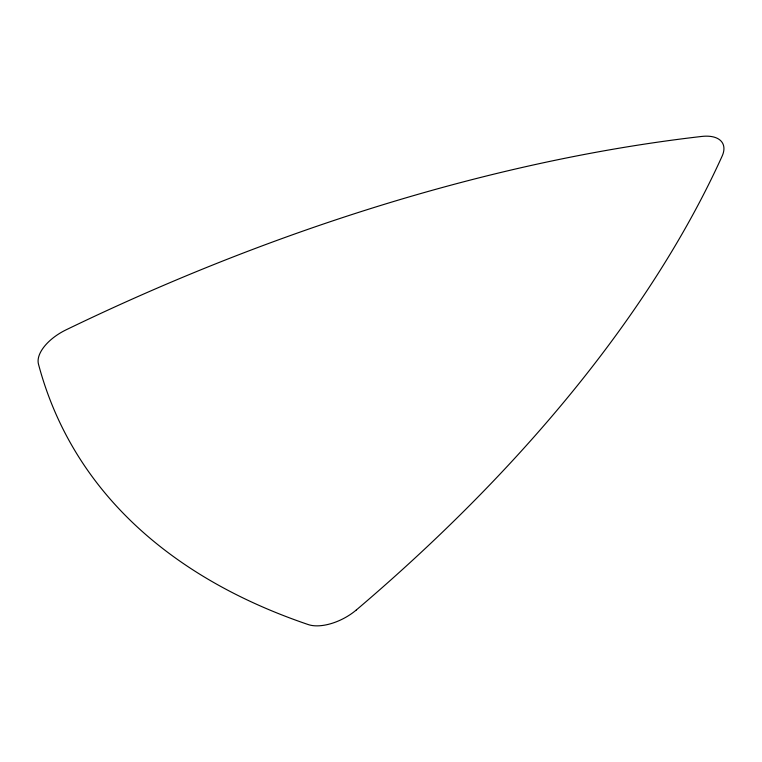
<?xml version="1.0" encoding="UTF-8"?>
<svg xmlns="http://www.w3.org/2000/svg" width="762" height="762" viewBox="0 0 762 762"><rect width="100%" height="100%" fill="white"/><g stroke="black" fill="none" stroke-linecap="round" stroke-linejoin="round"><path stroke-width="1.14" d="M356.34 609.962A1224.134 635.965 -27.8 0 0 722.128 156.124A38.195 19.841 -27.8 0 0 701.735 136.446A1224.134 635.965 -27.8 0 0 66.113 329.822A38.195 19.841 -27.8 0 0 38.471 364.122A1224.134 635.965 -27.8 0 0 308.296 624.583A38.195 19.841 -27.8 0 0 356.34 609.962"/></g></svg>
